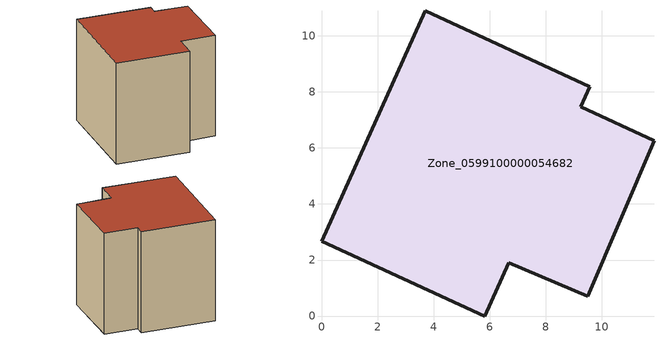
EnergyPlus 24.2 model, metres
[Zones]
Zone_0599100000054682
 floor ground (C_G): 0,2.68 3.7,10.89 9.57,8.19 9.25,7.47 11.87,6.25 9.5,0.71 6.69,1.9 5.82,0 z0
 wall outside (C_F): 3.7,10.89 0,2.68 5.82,0 6.69,1.9 9.5,0.71 11.87,6.25 9.25,7.47 9.57,8.19 3.7,10.89 z0:9.08
 roof outside (C_R): 11.87,6.25 9.25,7.47 9.57,8.19 3.7,10.89 0,2.68 5.82,0 6.69,1.9 9.5,0.71 z9.08
[BUILDING]
Pand.0599100000054682: North Axis=0; Terrain=City; Loads Convergence Tolerance Value=0.04; Temperature Convergence Tolerance Value=0.4; Solar Distribution=FullExterior; Maximum Number of Warmup Days=25; Minimum Number of Warmup Days=1
[Site:Location]
Rotterdam.The.Hague.AP_ZH_NLD Design_Conditions: Latitude=51.96; Longitude=4.45; Time Zone=1; Elevation=-4.5
[SITE:GROUNDTEMPERATURE:BUILDINGSURFACE]
18, 18, 18, 18, 18, 18, 18, 18, 18, 18, 18, 18
[MATERIAL] Thermal Absorptance=0.9; Solar Absorptance=0.7; Visible Absorptance=0.7
Name | Roughness | Thickness | Conductivity | Density | Specific Heat
G.TC.1946 | MediumSmooth | 0.15 | 1 | 540 | 1210
F.TC.1946 | Rough | 0.3 | 0.857143 | 1920 | 840
R.TC.1946 | MediumRough | 0.2 | 0.909091 | 1500 | 1000
[CONSTRUCTION]
C_G: G.TC.1946
C_F: F.TC.1946
C_R: R.TC.1946
[ZONE]
Zone_0599100000054682: Type=1; Multiplier=1; Ceiling Height=Autocalculate; Volume=Autocalculate; Floor Area=autocalculate; Part of Total Floor Area=Yes
[ZONEINFILTRATION:DESIGNFLOWRATE]
Infil_Zone_0599100000054682: Zone or ZoneList or Space or SpaceList=Zone_0599100000054682; Schedule=AlwaysOn; Design Flow Rate Calculation Method=Flow/Area; Flow Rate per Floor Area=0.003; Constant Term Coefficient=1; Temperature Term Coefficient=0; Velocity Term Coefficient=0; Velocity Squared Term Coefficient=0
[HVACTEMPLATE:ZONE:IDEALLOADSAIRSYSTEM]
Zone_0599100000054682: Maximum Heating Supply Air Temperature=50; Minimum Cooling Supply Air Temperature=13; Maximum Heating Supply Air Humidity Ratio=0.0156; Minimum Cooling Supply Air Humidity Ratio=0.0077; Heating Limit=NoLimit; Cooling Limit=NoLimit; Dehumidification Control Type=ConstantSensibleHeatRatio; Cooling Sensible Heat Ratio=0.7; Dehumidification Setpoint=60; Humidification Control Type=None; Humidification Setpoint=30; Outdoor Air Method=None; Outdoor Air Flow Rate per Person=0.00944; Outdoor Air Flow Rate per Zone Floor Area=0; Outdoor Air Flow Rate per Zone=0; Demand Controlled Ventilation Type=None; Outdoor Air Economizer Type=NoEconomizer; Heat Recovery Type=None; Sensible Heat Recovery Effectiveness=0.7; Latent Heat Recovery Effectiveness=0.65
[ZONECONTROL:THERMOSTAT]
ThermostatControl_Zone_0599100000054682: Zone or ZoneList=Zone_0599100000054682; Control Type Schedule=DualSetpointControlType; Control 1=Thermostat_Zone_0599100000054682; Temperature Difference Between Cutout And Setpoint=0
[THERMOSTATSETPOINT:DUALSETPOINT]
Thermostat_Zone_0599100000054682: Heating Setpoint Temperature Schedule=HeatingSetpoint_Zone_0599100000054682; Cooling Setpoint Temperature Schedule=CoolingSetpoint_Zone_0599100000054682
[SCHEDULE:COMPACT]
HeatingSetpoint_Zone_0599100000054682: Through: 12/31, For: AllDays, Until: 24:00, 21
CoolingSetpoint_Zone_0599100000054682: Through: 12/31, For: AllDays, Until: 24:00, 24
DualSetpointControlType: Through: 12/31, For: AllDays, Until: 24:00, 4
AlwaysOn: Through: 12/31, For: AllDays, Until: 24:00, 1
